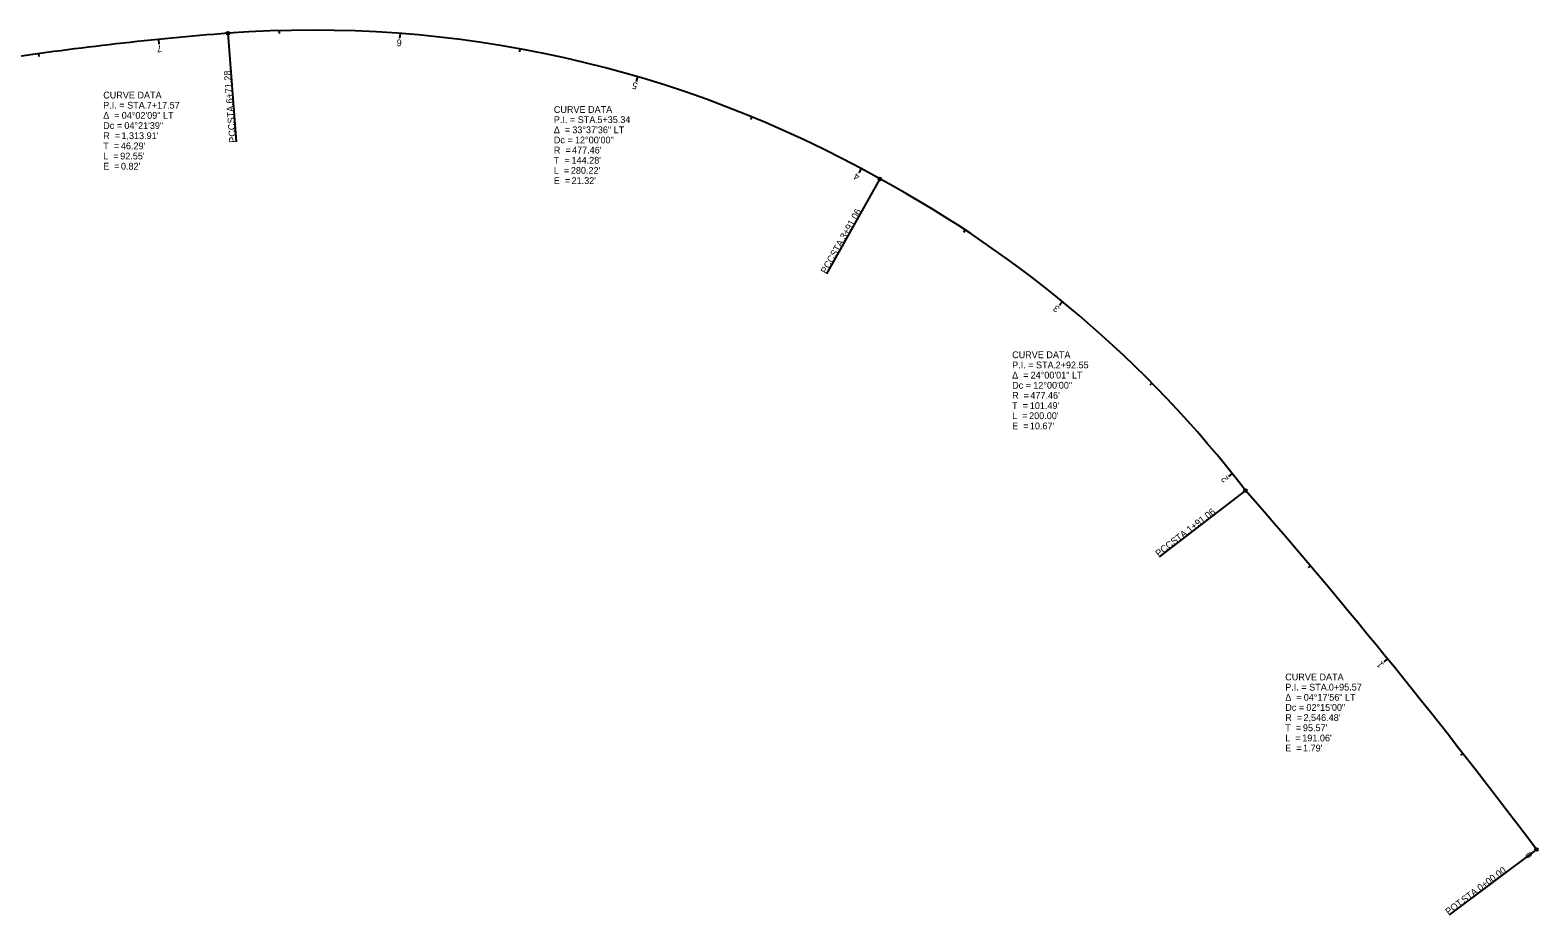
# Model space of a CAD drawing. Extents: x 219787 to 221491, y 545898 to 546555.
# Drawn here: x 220868 to 221491, y 546189 to 546555 of the extents above; entities that cross this region are included whole.
import ezdxf

# ---------------------------------------------------------------- set-up
doc = ezdxf.new("R2010")
doc.units = 0
for name, color, linetype in [('GE_X_Alignment', 7, 'Continuous'), ('GE_X_Alignment_100_Cardinal_Points', 7, 'Continuous'), ('GE_X_Alignment_100_Curve_Data', 7, 'Continuous'), ('GE_X_Alignment_100_Stations', 7, 'Continuous')]:
    doc.layers.add(name, color=color, linetype=linetype)

msp = doc.modelspace()

# ---------------------------------------------------------------- linework, layer by layer
at = {"layer": 'GE_X_Alignment'}
for centre, radius, start, end in [((221051.47, 545243.52), 1313.91, 94.44747, 98.48331), ((220984.74, 546077.31), 477.46, 60.59596, 94.2227), ((220991.76, 546073.43), 477.46, 37.55818, 61.55842), ((219452.92, 544688.66), 2546.48, 36.85562, 41.15446)]:
    msp.add_arc(centre, radius, start, end, dxfattribs=at)
at = {"layer": 'GE_X_Alignment_100_Cardinal_Points'}
for p, q in [((220949.58, 546553.47), (220953.07, 546508.61)), ((221219.16, 546493.26), (221197.06, 546454.06)), ((221370.26, 546364.47), (221334.59, 546337.04)), ((221490.48, 546216.04), (221454.47, 546189.04))]:
    msp.add_line(p, q, dxfattribs=at)
for centre in [(220949.58, 546553.47), (221219.16, 546493.26), (221370.26, 546364.47), (221490.48, 546216.04)]:
    msp.add_circle(centre, 0.6, dxfattribs=at)
at = {"layer": 'GE_X_Alignment_100_Stations'}
for p, q in [((220920.98, 546550.93), (220921.17, 546548.94)), ((220970.83, 546554.56), (220970.87, 546553.36)), ((221020.8, 546553.4), (221020.65, 546551.41)), ((220871.33, 546545.02), (220871.49, 546543.83)), ((221070.37, 546547.03), (221070.15, 546545.85)), ((221119, 546535.5), (221118.43, 546533.58)), ((221166.16, 546518.96), (221165.7, 546517.85)), ((221211.33, 546497.58), (221210.38, 546495.82)), ((221254.38, 546472.18), (221253.72, 546471.17)), ((221294.62, 546442.54), (221293.35, 546441)), ((221331.54, 546408.86), (221330.69, 546408.02)), ((221364.74, 546371.51), (221363.18, 546370.26)), ((221397.03, 546333.34), (221396.11, 546332.56)), ((221428.95, 546294.85), (221427.39, 546293.59)), ((221460.1, 546255.75), (221459.15, 546255.01)), ((221490.48, 546216.04), (221488.88, 546214.84))]:
    msp.add_line(p, q, dxfattribs=at)

# ---------------------------------------------------------------- texts
at = {"layer": 'GE_X_Alignment_100_Cardinal_Points'}
for s, rotation, p in [('6+71.28', 94.44747, (220951.79, 546524.57)), (' STA. ', 94.44747, (220952.52, 546515.28)), ('PCC', 94.44747, (220953.06, 546508.34)), ('3+91.06', 60.59596, (221204.89, 546468.03)), (' STA. ', 60.59596, (221200.32, 546459.9)), ('PCC', 60.59596, (221196.9, 546453.84)), ('1+91.06', 37.55818, (221347.26, 546346.83)), (' STA. ', 37.55818, (221339.87, 546341.15)), ('PCC', 37.55818, (221334.35, 546336.91)), ('0+00.00', 36.85562, (221467.32, 546198.72)), ('POT', 36.85562, (221454.16, 546188.85)), (' STA. ', 36.85562, (221459.86, 546193.13))]:
    msp.add_text(s, height=2.8, rotation=rotation, dxfattribs=at).set_placement(p)
at = {"layer": 'GE_X_Alignment_100_Curve_Data'}
for s, p in [('CURVE DATA', (220898.12, 546526.52)), ('Δ  = ', (220898.12, 546518.12)), ('P.I. = STA. ', (220898.12, 546522.32)), ('04°02\'09" LT', (220905.76, 546518.12)), ('7+17.57', (220916.11, 546522.32)), ('CURVE DATA', (221084.37, 546520.57)), ('Dc = ', (220898.12, 546513.92)), ('04°21\'39"', (220906.86, 546513.92)), ('Δ  = ', (221084.37, 546512.17)), ('P.I. = STA. ', (221084.37, 546516.37)), ('33°37\'36" LT', (221092.01, 546512.17)), ('5+35.34', (221102.36, 546516.37)), ('T  = ', (220898.12, 546505.52)), ('R  = ', (220898.12, 546509.72)), ("46.29'", (220905.44, 546505.52)), ("1,313.91'", (220905.65, 546509.72)), ('Dc = ', (221084.37, 546507.97)), ('12°00\'00"', (221093.11, 546507.97)), ('L  = ', (220898.12, 546501.32)), ("92.55'", (220905.15, 546501.32)), ('T  = ', (221084.37, 546499.57)), ('R  = ', (221084.37, 546503.77)), ("144.28'", (221091.69, 546499.57)), ("477.46'", (221091.9, 546503.77)), ('E  = ', (220898.12, 546497.12)), ("0.82'", (220905.46, 546497.12)), ('L  = ', (221084.37, 546495.37)), ("280.22'", (221091.4, 546495.37)), ('E  = ', (221084.37, 546491.17)), ("21.32'", (221091.71, 546491.17)), ('CURVE DATA', (221273.79, 546419.16)), ('P.I. = STA. ', (221273.79, 546414.96)), ('24°00\'01" LT', (221281.43, 546410.76)), ('2+92.55', (221291.78, 546414.96)), ('Δ  = ', (221273.79, 546410.76)), ('Dc = ', (221273.79, 546406.56)), ('12°00\'00"', (221282.53, 546406.56)), ('R  = ', (221273.79, 546402.36)), ("477.46'", (221281.32, 546402.36)), ('T  = ', (221273.79, 546398.16)), ('L  = ', (221273.79, 546393.96)), ("200.00'", (221280.82, 546393.96)), ("101.49'", (221281.1, 546398.16)), ('E  = ', (221273.79, 546389.76)), ("10.67'", (221281.13, 546389.76)), ('CURVE DATA', (221386.68, 546285.97)), ('P.I. = STA. ', (221386.68, 546281.77)), ('0+95.57', (221404.67, 546281.77)), ('Δ  = ', (221386.68, 546277.57)), ('04°17\'56" LT', (221394.32, 546277.57)), ('Dc = ', (221386.68, 546273.37)), ('R  = ', (221386.68, 546269.17)), ("2,546.48'", (221394.21, 546269.17)), ('02°15\'00"', (221395.42, 546273.37)), ('T  = ', (221386.68, 546264.97)), ("95.57'", (221393.99, 546264.97)), ('L  = ', (221386.68, 546260.77)), ('E  = ', (221386.68, 546256.57)), ("191.06'", (221393.71, 546260.77)), ("1.79'", (221394.02, 546256.57))]:
    msp.add_text(s, height=2.8, dxfattribs=at).set_placement(p)
at = {"layer": 'GE_X_Alignment_100_Stations'}
for s, rotation, p in [('6', 175.66902, (221021.62, 546550.83)), ('7', 185.69987, (220922.23, 546548.54)), ('5', 163.6689, (221119.23, 546532.83)), ('4', 151.66878, (221211.06, 546494.88)), ('3', 140.63111, (221293.78, 546440)), ('2', 128.63099, (221363.4, 546369.18)), ('1', 129.10561, (221427.63, 546292.51)), ('0', 126.85562, (221489.1, 546213.71))]:
    msp.add_text(s, height=2.8, rotation=rotation, dxfattribs=at).set_placement(p)

doc.saveas('drawing.dxf')
